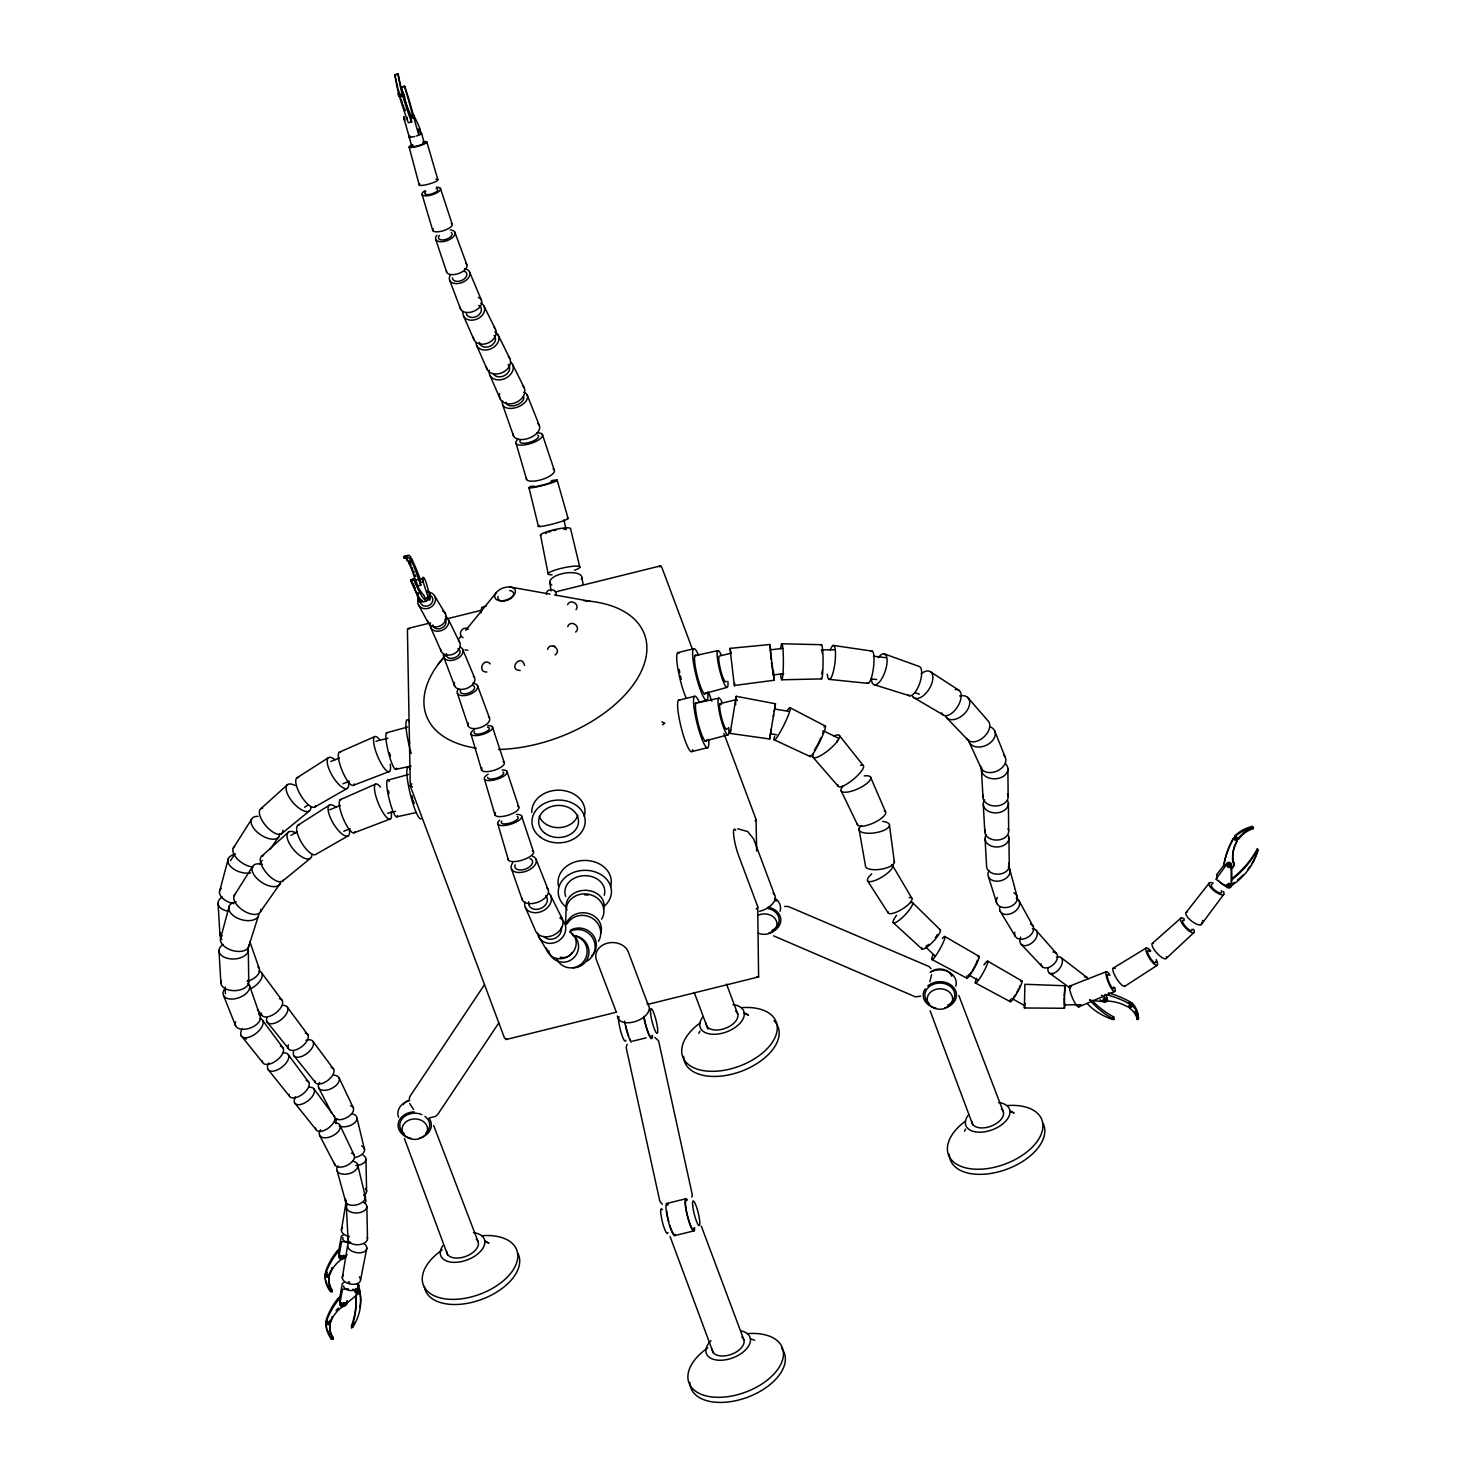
<?xml version="1.0" encoding="UTF-8"?>
<svg xmlns="http://www.w3.org/2000/svg" width="1476" height="1476" viewBox="0 0 1476 1476"><rect width="100%" height="100%" fill="white"/><g stroke="black" fill="none" stroke-linecap="round" stroke-linejoin="round"><path stroke-width="1.5" d="M418.797 132.176L418.391 129.999M1064.067 997.979L1064.325 1004.898L1081.17 1004.75M325.901 1276.187L325.864 1273.806L324.923 1275.817A39.926 32.103 -1.1 0 0 330.403 1291.611L332.082 1291.795L332.045 1289.821A30.406 24.446 -1.1 0 1 329.24 1275.209L328.502 1274.71M326.879 1320.19L326.805 1323.64L330.181 1324.655A30.406 24.446 -1.1 0 0 332.986 1339.249L331.307 1339.064A39.926 32.103 -1.1 0 1 325.809 1323.271L325.772 1321.297L326.86 1321.61M565.659 922.186L566.046 910.913A18.948 16.9 4.9 0 1 589.367 894.419A18.948 16.9 4.9 0 1 601.636 919.124M1064.104 995.913L1064.897 989.676M1025.119 1003.477L1024.362 1007.96L1024.898 984.271L1064.897 985.765L1065.248 990.175M1064.934 1003.994L1064.399 1008.274L1024.547 1007.979M407.8 558.814C404.756 558.961 410.789 565.769 410.826 557.116A39.926 6.476 76.1 0 0 407.136 555.954L403.944 556.729L404.166 558.205A30.406 4.926 76.1 0 1 407.948 561.36M420.328 580.013L418.963 577.854L420.789 585.216L418.538 579.367A37.915 6.144 76.1 0 0 412.136 562.467L411.527 558.537A93.726 15.184 76.1 0 1 419.664 577.78L420.033 578.924M770.786 649.44L769.697 644.514L729.993 648.37L734.328 685.491L774.051 680.27L773.516 670.953M734.587 686.008L734.605 683.259M769.697 644.514L774.051 680.27M782.723 648.351L770.343 649.846L771.062 659.44M783.719 673.683L773.406 674.938L773.276 671.045M546.323 594.311C546.305 587.3 558.002 588.666 556.12 595.64M931.614 974.75L929.862 981.688M773.664 714.55L769.642 738.996L730.122 733.406L736.247 696.303L775.472 703.757L773.332 716.58M736.266 696.321L735.657 700.048M769.642 738.996L771.284 728.96M770.509 733.738L776.671 734.771M775.472 703.775L774.9 707.318M341.399 1230.264L346.306 1200.689M342.303 1277.718L347.58 1245.873M730.731 729.716L730.122 733.406M774.199 711.469L774.605 709.015L788.959 711.395M1235.966 839.106C1239.785 840.471 1232.552 841.615 1234.877 837.501L1233.309 839.18A93.726 86.66 9.6 0 0 1223.991 864.272L1224.397 866.504L1224.619 865.25M1236.242 836.154L1235.246 837.722L1234.766 835.803A39.926 36.918 9.6 0 1 1252.202 826.394L1253.401 828.59A30.406 28.118 9.6 0 0 1238.918 838.755L1237.829 838.294M1227.294 886.227L1227.22 885.139M1231.371 884.29L1231.095 866.209A2.62 2.417 9.6 0 0 1230.449 862.833A2.62 2.417 9.6 0 0 1226.814 863.331L1224.397 866.504M1231.095 866.209L1231.187 868.958L1232.165 868.386A4.982 4.612 9.6 0 0 1232.774 861.892L1232.977 860.637A37.915 35.055 9.6 0 1 1237.202 840.434L1237.239 839.088M1232.774 861.892A37.915 35.055 9.6 0 1 1236.98 841.689L1237.386 840.121M1227.349 885.526L1230.209 885.821L1228.991 883.386M1237.977 839.088L1238.161 837.445M1230.892 867.464A2.62 2.417 9.6 0 0 1230.246 864.069A2.62 2.417 9.6 0 0 1226.611 864.585L1215.873 879.179L1227.22 887.537A2.675 2.472 9.6 0 0 1231.408 885.803L1231.704 878.774A104.076 96.235 9.6 0 0 1257.423 848.774L1257.718 851.006A69.889 64.63 9.6 0 1 1231.15 885.766L1231.593 884.235M1238.918 838.755L1239.139 837.501A30.406 28.118 9.6 0 1 1241.205 835.047M1234.563 837.058A39.926 36.918 9.6 0 1 1251.999 827.649L1252.202 826.394M1231.501 880.028A104.076 96.235 9.6 0 0 1257.22 850.028L1257.423 848.774M338.742 1250.762L341.417 1236.021L343.262 1235.043M345.974 1256.556A4.982 4.004 -1.1 0 1 341.989 1258.973A37.915 30.479 -1.1 0 0 330.07 1274.231L326.233 1274.803L325.55 1271.795A93.726 75.35 -1.1 0 1 337.451 1250.559L339.388 1249.36L338.816 1254.711A2.62 2.103 -1.1 0 0 340.366 1256.943M330.181 1324.655L329.48 1322.016L327.137 1322.256L326.436 1319.249A93.726 75.35 -1.1 0 1 338.355 1298.013L340.292 1296.832L339.683 1300.19A2.62 2.103 -1.1 0 0 339.831 1301.278M340.292 1296.832L339.72 1302.164A2.62 2.103 -1.1 0 0 340.2 1303.732M409.129 1099.491L409.885 1096.502L484.331 984.879M360.587 1279.747L366.841 1248.013M1234.619 838.995L1235.615 837.501M1230.504 865.563C1230.209 870.194 1224.342 865.268 1228.567 863.884M1238.216 837.593L1237.644 838.626M1230.504 885.083L1228.604 887.076L1227.202 884.751M1064.713 985.747L1064.399 1008.274M219.906 890.12L228.356 858.571M220.81 937.574L229.26 906.024M1128.439 1006.909L1130.192 1005.765L1131.428 1007.019M1131.428 1004.344L1131.428 1003.274M1131.705 1006.447C1127.498 1010.857 1129.601 1003.809 1130.229 1001.946A93.726 64.889 -4.8 0 0 1108.347 992.868M430.494 622.89L408.225 628.407L407.413 629.643L410.273 786.062L504.386 1037.776L506.452 1039.436L616.562 1012.149M616.322 1012.167L596.433 959.861A16.623 13.376 -1.1 0 1 607.577 943.146A16.623 13.376 -1.1 0 1 628.296 951.983L648.001 1004.344L758.609 976.909L757.705 906.91M329.978 1323.99C328.668 1318.585 324.72 1327.182 329.978 1323.99A30.406 24.446 -1.1 0 1 330.144 1322.662L330.975 1321.684A37.915 30.479 -1.1 0 1 342.875 1306.445A4.982 4.004 -1.1 0 0 347.247 1301.961L346.971 1301.039M248.466 947.149L258.374 916.116M325.901 1275.836C330.237 1271.611 328.761 1280.873 325.901 1275.781L324.923 1275.817M329.923 1321.223L329.941 1320.19M547.541 649.477C550.031 640.898 562.596 649.92 555.031 654.957M410.273 786.062L411.841 783.701M723.867 733.351L756.044 819.401L755.14 820.859M664.883 722.963L662.669 724.919M698.868 1033.366L699.901 1031.134M964.529 1131.299L965.562 1129.048M691.838 1197.147L692.281 1194.674L658.591 1040.857L654.846 1037.443M567.559 604.662C570.29 598.352 580.289 604.182 576.027 609.736M567.725 626.599C570.456 619.071 581.802 626.654 575.695 632.042M398.944 94.685L398.834 94.261A39.926 6.476 76.1 0 1 394.812 74.962L398.188 73.8A30.406 4.926 76.1 0 0 402.247 91.641L402.026 93.652A39.926 6.476 76.1 0 1 398.003 74.169L398.188 73.8M410.549 136.272L409.572 138.08L403.852 118.191M1230.412 865.969C1226.611 869.585 1227.294 861.467 1230.375 865.785M1227.183 884.973L1228.881 884.013L1230.246 884.917M233.263 848.183L251.492 819.383M234.149 895.637L252.378 866.836M230.422 860.692L234.924 853.94M498.833 1022.868L438.261 1113.679L435.715 1116.336L430.014 1117.756M1103.292 998.569L1104.565 1000.304L1106.151 998.569M259.61 864.124L262.211 860.397M270.071 849.217L279.222 836.172M260.514 911.578L280.126 883.626M420.789 585.216L417.376 585.917L415.346 580.16A37.915 6.144 76.1 0 0 408.944 563.26L408.594 561.489M411.712 561.231L408.538 562.005M412.597 579.441L412.56 580.806M340.107 1255.172L341.177 1257.312L342.967 1255.486M341.011 1302.625C339.148 1305.338 345.421 1305.374 343.65 1302.644M357.93 1286.869L357.967 1285.245M357.948 1287.865L357.985 1286.242M358.779 1289.36L359.314 1288.327A69.889 56.199 -1.1 0 1 359.904 1307.312M1201.243 924.603L1223.641 894.511M1224.637 864.253L1216.685 874.659L1216.888 876.375M1186.169 912.389L1209.324 882.906M438.188 664.311L445.42 655.381M458.446 639.311L461.324 635.75M465.678 630.381L496.047 592.891M627.152 1044.307L626.138 1047.425L659.827 1201.243L662.337 1204.287M659.661 566.858L660.676 565.88L661.949 567.707L692.502 649.458M506.655 1038.606L505.641 1039.602M524.515 665.436C521.618 652.41 507.043 669.883 520.179 670.491M1166.077 958.57L1193.844 932.666M260.809 808.756L287.635 784.568M261.713 856.228L288.54 832.021M1152.424 943.293L1180.855 918.164M357.579 1288.345L358.723 1287.367A2.675 2.159 -1.1 0 0 357.026 1283.917M357.653 1292.293L359.351 1290.301A69.889 56.199 -1.1 0 1 352.635 1327.385L351.546 1327.736L351.509 1325.762A104.076 83.671 -1.1 0 0 355.661 1294.987M1128.42 1002.997L1131.059 1002.757L1130.911 1004.381M281.473 833.811L309.388 810.933M282.377 881.264L310.292 858.405M347.487 1241.427L341.602 1241.777L338.853 1256.685A2.62 2.103 -1.1 0 0 341.067 1259.065A2.62 2.103 -1.1 0 0 344.019 1257.257L347.211 1254.655M348.391 1288.899L342.506 1289.249L339.757 1304.138A2.62 2.103 -1.1 0 0 341.952 1306.518A2.62 2.103 -1.1 0 0 344.923 1304.729L358.853 1293.308A2.675 2.159 -1.1 0 0 357.137 1289.858L352.506 1289.341M326.233 1274.803L326.897 1272.404M328.816 1274.471L328.539 1276.685L325.993 1276.131M1138.291 1016.337L1138.494 1018.735L1137.221 1019.565L1137.018 1017.167L1138.291 1016.337A39.926 27.638 -4.8 0 0 1132.166 1003.09L1131.741 1006.909M1124.878 986.263L1157.166 965.322M296.99 777.815L328.521 757.649M297.894 825.269L329.406 805.103M411.287 560.493L411.14 560.585A30.406 4.926 76.1 0 0 407.358 557.411L407.136 555.954M1113.273 968.09L1146.151 948.053M304.591 807.243L308.41 804.937M291.03 835.379L296.75 831.929M314.886 806.966L347.358 788.35M348.262 835.803L315.79 854.42A17.103 5.959 58.8 0 1 300.772 841.246A17.103 5.959 58.8 0 1 299.462 824.899M1236.98 840.582L1237.958 838.682M1231.39 867.703L1232.386 867.132M920.692 996.152L915.434 996.835L773.627 935.876M659.016 566.452L660.676 565.88M1131.538 1005.857L1132.166 1003.09M339.425 1251.353L337.487 1252.534A93.726 75.35 -1.1 0 0 325.587 1273.77M326.879 1272.017L326.178 1274.452M340.329 1298.806L338.391 1299.987A93.726 75.35 -1.1 0 0 326.491 1321.223M357.34 1292.238C359.83 1287.533 351.971 1291.555 357.266 1293.253M339.277 752.243L374.553 736.708M340.181 799.697L375.457 784.162M1078.901 1006.835L1114.731 991.485M330.79 761.524L339.277 758.037M342.893 783.83L349.259 781.21M329.572 809.844L340.181 805.49M343.797 831.283L350.163 828.663M1069.971 986.005L1106.262 971.706M353.502 785.25L389.516 771.468M354.388 832.704L390.42 818.922M1238.179 837.851L1239.139 837.501M632.503 1041.207L646.082 1037.849M351.509 1325.762L352.598 1325.411A69.889 56.199 -1.1 0 0 354.332 1322.551M1233.309 839.18L1234.656 838.755M784.697 906.393L788.369 906.541L928.902 966.466L931.005 968.662M1130.782 1007.444L1129.675 1008.256A30.406 21.051 -4.8 0 1 1137.221 1019.565M386.454 732.834L407.542 727.041M387.358 780.287L408.446 774.494M703.923 693.757L727.133 687.373M705.085 741.063L728.277 734.679M1236.279 835.896L1234.895 837.907M1235.578 837.759L1237.774 838.553M1228.549 883.386L1227.091 885.36A6.494 2.214 37.4 0 1 1218.143 880.452M398.188 89.169A30.406 4.926 76.1 0 0 399.055 92.416C399.645 102.988 396.767 88.8 399 94.39M394.812 74.962L398.003 74.169M407.837 110.017A104.076 16.863 76.1 0 0 401.232 86.918L404.682 86.457A69.889 11.328 76.1 0 1 413.354 115.239L413.631 116.087M404.682 86.457L401.232 86.918M398.852 94.446L402.192 93.597M411.103 116.788L410.217 114.814L411.656 121.918L408.465 122.711L407.819 121.438A93.726 15.184 76.1 0 1 399.572 96.862L399.35 95.553C402.265 96.42 403.151 93.91 403.262 95.128A37.915 6.144 76.1 0 0 409.682 112.508L411.38 116.29M399.572 96.862L402.764 96.069A93.726 15.184 76.1 0 0 410.992 120.645L411.656 121.918M418.022 129.205C420.291 127.711 420.752 135.275 419.738 129.002M404.166 558.205L407.358 557.411M408.852 563.057L412.025 562.264M422.284 600.363L422.763 601.581A69.889 11.328 76.1 0 1 410.863 580.861L410.586 579.736L413.778 578.943A104.076 16.863 76.1 0 0 424.166 595.621L425.955 600.787A69.889 11.328 76.1 0 1 414.055 580.068L413.778 578.943M410.863 580.861L414.055 580.068M415.346 580.16L418.538 579.367M419.94 582.651L423.132 581.858L428.741 599.09M419.904 601.249C420.531 605.031 417.321 598.647 420.549 599.643M426.915 598.075C428.427 594.274 429.59 598.223 428.889 598.887M427.468 598.094L429.055 597.706M446.084 619.034L481.711 610.197M555.197 591.987L659.864 566.046M677.908 652.632L693.831 648.684M375.956 741.229L387.893 738.277M731.284 653.112L719.347 656.064A13.302 2.159 76.1 0 0 720.934 671.266A13.302 2.159 76.1 0 0 726.192 681.285M678.462 700.288L694.403 696.34M698.738 702.299L706.69 700.325M720.067 703.628L736.007 699.679M387.598 813.313L395.568 811.339M692.004 751.524L707.926 747.576M666.488 1203.549L685.602 1198.826M674.938 1235.56L694.052 1230.836M396.103 769.328L411.066 766.007M695.122 703.388L718.646 698.185M397.007 816.781L416.232 812.52M694.476 655.787L717.982 650.584M1112.646 1017.185L1113.771 1016.982L1113.974 1019.362L1112.849 1019.584A69.889 48.394 -4.8 0 1 1087.461 1003.791M464.977 649.864L467.781 650.252M486.859 672.023C476.822 672.355 483.519 656.635 490.272 663.905M325.809 1323.271L326.786 1323.234M781.763 679.79L821.523 678.905M1235.984 837.648L1237.552 838.202M1236.611 840.453L1234.692 839.161M821.578 649.809L833.995 649.809M737.686 828.737L747.76 831.615L753.609 838.885L774.623 895.083M781.837 643.776L821.578 644.698M1128.42 1006.743L1127.018 1006.54A37.915 26.254 -4.8 0 0 1106.779 1000.949M344.166 1282.496L342.321 1283.474L339.646 1298.216A2.62 2.103 -1.1 0 0 339.794 1299.286M407.708 628.573L409.553 628.85M758.609 976.909L756.764 976.614M1104.878 994.492L1106.151 994.603A93.726 64.889 -4.8 0 1 1130.432 1004.326L1130.579 1005.322M829.235 679.384L868.054 683.37M1089.528 1000.211L1102.812 1001.632A2.62 1.808 -4.8 0 0 1106.483 1001.632A2.62 1.808 -4.8 0 0 1106.723 999.067L1101.557 995.211M332.986 1339.249L332.949 1337.274L331.251 1337.09L331.307 1339.064M873.497 656.174L885.582 657.687M870.674 678.812L876.726 679.569M486.471 605.935L481.73 607.429L480.936 612.964M833.46 645.436L872.076 651.119M510.142 587.024L550.068 594.127M554.515 594.92L590.013 601.249M744.218 1013.292L748.443 1015.119L744.162 1012.739M1009.879 1111.207L1014.104 1113.033L1009.805 1110.672M484.755 1241.353L488.98 1243.179L484.7 1240.799M754.66 1340.245L750.343 1338.714M874.475 684.809L909.677 695.786M915.194 692.779L919.345 694.181M884.069 653.813L918.792 666.322A15.443 5.904 -71.4 0 1 919.474 683.942A15.443 5.904 -71.4 0 1 908.293 695.03M553.445 645.916L554.958 646.525M774.07 739.734L810.029 756.468M837.981 737.963L823.165 730.675A12.011 1.402 -63.8 0 1 822.778 733M790.306 707.834L825.471 726.155M931.817 959.418L966.688 978.09M975.322 982.905L1010.156 1001.614M1024.51 1005.562L1011.927 998.532A8.376 1.144 -60.9 0 0 1012.222 998.643M968.551 974.861L977.536 979.88M944.972 936.596L979.178 956.411M987.813 961.227L1022.019 981.023M913.46 697.41L942.721 714.624M661.949 721.709L663.646 722.908M412.542 786.911L410.679 785.601M468.298 629.256C462.947 624.994 456.785 634.588 463.021 637.65M930.95 672.078L959.326 690.565M1251.999 827.649L1253.401 828.59M1049.141 972.905L1070.432 988.293M1061.17 957.629L1087.185 977.629M1229.803 864.161L1230.394 866.191M893.183 922.611L921.891 948.883M926.116 947.444L934.935 955.821M912.611 902.685L940.341 929.954M946.836 718L968.072 740.214M1021.3 944.455L1042.388 966.835M1035.801 930.028L1056.17 953.109M967.592 697.336L987.795 720.583A13.93 8.874 -42.4 0 1 983.274 737.52A13.93 8.874 -42.4 0 1 966.688 738.351M812.944 757.188L838.239 786.284M958.828 995.507L1003.44 1112.129M433.704 1125.635L478.316 1242.257M257.377 1009.547L261.676 1014.916M266.916 1021.706L288.392 1048.513M241.068 1035.58L262.58 1062.369M267.82 1069.159L289.296 1095.967M293.632 1055.303L315.089 1082.111M294.536 1102.756L315.993 1129.583M839.42 735.528L863.405 765.712M413.52 1109.454L409.701 1103.495M313.207 1041.742L333.687 1069.233M287.506 1007.425L307.967 1034.953M288.41 1054.879L308.853 1082.406M314.111 1089.196L334.572 1116.705M261.842 973.108L282.267 1000.636M262.746 1020.562L283.171 1048.089M867.574 880.858L888.183 912.943M325.55 1271.795L326.196 1272.829M326.436 1319.249L327.1 1320.282M412.597 118.32L412.597 116.604M434.866 596.286L445.494 613.813M1000.138 911.172L1015.119 936.061M538.537 936.504L547.559 951.54M892.519 865.434L911.891 898.275M328.853 1276.445L329.277 1277.183A30.406 24.446 -1.1 0 0 332.082 1291.795M329.72 1321.924L330.845 1320.024L330.882 1321.998M1019.16 901.043L1033.2 926.448M418.391 604.643L428.151 622.632M318.705 1087.867L331.916 1113.402M319.591 1135.321L334.849 1164.785M1257.22 850.028L1257.718 851.006M550.585 895.489L562.19 918.662M512.523 364.332L524.091 387.524M498.261 335.273L509.792 358.465M484.036 306.178L495.53 329.406M399.664 94.944L400.088 95.922A37.915 6.144 76.1 0 0 400.66 97.785M448.261 619.2L459.682 642.447M422.892 580.806L422.32 578.518M423.132 581.858L422.523 579.681M427.302 599.274L427.339 597.595M416.767 583.444L415.679 579.478M413.391 583.85L419.184 601.47M419.332 601.249L418.907 598.481L418.963 600.142M841.191 790.97L857.63 824.973M773.406 674.938L771.431 662.687M729.993 648.37L731.137 653.554M339 1077.72L353.244 1107.683M339.904 1125.173L354.148 1155.136M969.252 742.28L981.097 768.073M430.678 627.558L441.176 651.248M463.538 315.938L473.944 339.664M476.693 345.532L487.08 369.277M489.811 375.144L500.18 398.889M870.526 777.04L885.489 811.745M525.419 907.463L535.714 931.245A14.668 11.162 -25 0 0 555.493 934.105A14.668 11.162 -25 0 0 560.493 916.264M469.479 271.787L481.379 300.034M462.597 649.255L474.479 677.502M994.603 730.712L1005.174 757.077M527.135 394.904L539.238 425.291M535.936 858.977L548.039 889.382M223.54 995.525L235.643 1025.912M443.833 657.447L454.719 686.137M449.737 280.403L460.604 309.111M930.138 1010.839L972.776 1124.86M708.591 692.484L711.801 701.082M726.524 984.086L737.797 1014.197M694.255 992.518L707.926 1029.104M701.34 1226.15L743.978 1340.171M713.295 1352.92L670.067 1236.464M447.652 1255.006L404.424 1138.55M477.468 685.51L489.442 717.926M454.811 232.101L466.767 264.518M502.726 405.051L513.537 435.974M511.526 869.124L522.338 900.046M249.776 941.504L259.167 968.311M249.241 984.843L260.053 1015.765M1230.357 884.29L1230.394 885.711M542.338 434.387L554.22 469.903M435.789 239.592L446.748 272.396M521.545 815.896L533.371 851.431M457.431 693.388L468.372 726.21M492.43 726.912L504.183 762.465M506.969 771.394L518.759 806.948M440.438 188.374L452.117 223.965M422.745 580.972L422.118 578.444M988.477 876.892L996.835 903.496M414.11 115.386C413.631 116.493 425.309 135.349 418.557 134.464L413.538 116.475M422.118 194.721L432.819 230.643M471.047 734.31L481.674 770.269M497.873 824.106L508.427 860.065M484.479 779.199L495.069 815.158M516.102 443.483L526.6 479.479M426.804 141.899L437.837 179.574M557.153 480.106L568.057 518.316M421.527 133.227L424.166 142.692M409.147 136.936L411.786 146.382M337.192 1171.022L345.79 1202.22M428.52 597.762C433.593 610.455 423.944 567.854 422.431 579.256M1009.584 868.737L1017.407 897.685M409.166 147.176L419.276 185.127M407.339 118.707L407.025 117.397M404.147 118.873C406.048 124.224 403.317 112.656 404 118.08M528.998 487.818L538.408 526.452M647.761 1003.2L648.001 1004.344M579.828 567.245L570.622 528.943A15.443 2.528 -12.4 0 0 554.496 529.626A15.443 2.528 -12.4 0 0 540.769 535.659M357.007 1118.31L364.572 1149.767M357.912 1165.763L365.476 1197.22M563.924 519.829L566.12 529.847M540.493 535.032L548.113 573.666M581.858 577.559L583.168 584.275M858.977 828.922L865.434 865.582A14.668 5.332 -8.8 0 0 880.895 869.235A14.668 5.332 -8.8 0 0 894.161 861.006M402.542 94.759L402.764 96.069M1237.017 840.342L1237.183 841.375M549.736 581.913L551.065 590.917M889.493 825.564L894.419 862.39M1130.229 1001.946L1130.432 1004.326M1129.472 1005.857L1129.675 1008.256M218.061 903.275L219.979 935.304M218.965 950.728L220.883 982.758M981.448 770.085L983.034 797.686M983.274 804.586L984.843 832.187M985.082 839.088L986.614 866.689A11.347 8.192 -1.9 0 0 1000.101 874.013A11.347 8.192 -1.9 0 0 1008.698 863.239M346.362 1207.202L348.059 1239.25M1224.268 864.216L1224.213 863.017A93.726 86.66 9.6 0 1 1233.512 837.925M225.201 987.093L225.441 993.772M1231.648 867.925L1231.943 878.441M365.937 1159.121L366.601 1191.206M366.841 1206.575L367.506 1238.659M756.044 819.401L756.653 851.025M356.196 1289.747L356.214 1290.725M352.598 1325.411L352.635 1327.385M344.019 1257.257L343.982 1255.283A2.62 2.103 -1.1 0 1 342.967 1256.666M344.923 1304.729L344.886 1302.736A2.62 2.103 -1.1 0 1 344.701 1303.271M329.978 1274.544L330.034 1272.257A37.915 30.479 -1.1 0 1 330.624 1270.67M329.24 1275.209L329.277 1277.183M248.3 949.824L248.743 981.909M1008.92 837.648L1009.252 865.323M1008.385 803.073L1008.68 830.748M1007.868 768.479L1008.145 796.154M706.764 739.845A19.963 3.229 76.1 0 1 698.499 724.568A19.963 3.229 76.1 0 1 696.949 702.724M692.687 749.734A26.605 4.317 76.1 0 1 681.672 729.384A26.605 4.317 76.1 0 1 679.624 700.27M708.628 739.328A26.605 4.317 76.1 0 1 703 741.579A26.605 4.317 76.1 0 1 693.794 705.712A26.605 4.317 76.1 0 1 698.886 701.395M1232.977 860.637A4.982 4.612 9.6 0 1 1233.253 866.264M1257.939 849.752A69.889 64.63 9.6 0 1 1252.054 863.183M1250.08 866.32A69.889 64.63 9.6 0 1 1247.903 869.327M1243.032 874.973A69.889 64.63 9.6 0 1 1237.497 880.065M1234.49 882.371A69.889 64.63 9.6 0 1 1231.353 884.511M1242.349 833.922A30.406 28.118 9.6 0 1 1244.84 831.837M1246.168 830.896A30.406 28.118 9.6 0 1 1250.504 828.534M1252.035 827.888A30.406 28.118 9.6 0 1 1253.604 827.335M939.603 929.585A13.247 2.97 -46.5 0 1 932.721 942.02A13.247 2.97 -46.5 0 1 921.799 947.887M910.452 902.648A13.93 3.118 -46.5 0 1 909.216 910.046A13.93 3.118 -46.5 0 1 895.323 922.648A13.93 3.118 -46.5 0 1 896.578 915.249M937.278 934.566A9.299 2.085 -46.5 0 1 935.323 937.684M928.847 944.326A9.299 2.085 -46.5 0 1 926.079 946.079M1193.623 929.234A9.723 2.989 47.8 0 1 1190.265 931.836A9.723 2.989 47.8 0 1 1181.077 921.577A9.723 2.989 47.8 0 1 1184.453 918.976M1166.409 956.577A10.24 3.155 47.8 0 1 1157.645 953.847A10.24 3.155 47.8 0 1 1153.291 943.053M1192.128 929.16A6.827 2.103 47.8 0 1 1185.689 926.707A6.827 2.103 47.8 0 1 1184.25 920.36M1202.719 920.415A6.827 2.103 47.8 0 1 1202.442 920.913M1020.838 981.466A11.956 1.624 -60.9 0 1 1016.89 993.2A11.956 1.624 -60.9 0 1 1010.543 999.289M983.957 964.935A12.583 1.716 -60.9 0 1 987.167 964.326A12.583 1.716 -60.9 0 1 978.201 980.562A12.583 1.716 -60.9 0 1 976.54 978.33M1019.99 985.728A8.376 1.144 -60.9 0 1 1019.436 987.149M1018.661 988.846A8.376 1.144 -60.9 0 1 1016.65 992.647M1015.562 994.473A8.376 1.144 -60.9 0 1 1013.551 997.352M977.905 956.872A12.583 1.716 -60.9 0 1 973.773 969.234A12.583 1.716 -60.9 0 1 967.094 975.654M942.408 938.459A13.247 1.808 -60.9 0 1 943.681 941.411A13.247 1.808 -60.9 0 1 934.382 957.555A13.247 1.808 -60.9 0 1 933.109 954.585M977.315 960.267A8.819 1.199 -60.9 0 1 972.37 970.562M971.245 972.26A8.819 1.199 -60.9 0 1 968.846 974.953M909.161 897.537A13.93 4.133 -31.6 0 1 903.829 908.072A13.93 4.133 -31.6 0 1 887.999 911.799M891.486 864.751A14.668 4.336 -31.6 0 1 886.559 873.921A14.668 4.336 -31.6 0 1 869.751 881.67A14.668 4.336 -31.6 0 1 871.762 873.866M884.308 810.877A15.443 4.982 -24.6 0 1 874.29 822.593A15.443 4.982 -24.6 0 1 857.408 823.663M864.216 775.933A16.254 5.24 -24.6 0 1 868.257 782.225A16.254 5.24 -24.6 0 1 847.519 792.077A16.254 5.24 -24.6 0 1 843.46 785.785M1216.944 878.441A6.494 2.214 37.4 0 1 1216.87 877.685M1223.346 891.375A9.243 3.155 37.4 0 1 1219.766 894.253A9.243 3.155 37.4 0 1 1209.637 886.043A9.243 3.155 37.4 0 1 1213.217 883.165M1201.575 922.703A9.723 3.339 37.4 0 1 1192.054 921.411A9.723 3.339 37.4 0 1 1187.128 912.039M1221.298 890.582A6.494 2.214 37.4 0 1 1216.076 891.135A6.494 2.214 37.4 0 1 1212.091 884.401M728.664 727.576A18.948 3.081 76.1 0 1 725.067 731.081A18.948 3.081 76.1 0 1 718.259 705.288A18.948 3.081 76.1 0 1 721.838 701.783M727.188 728.351A13.302 2.159 76.1 0 1 721.247 716.487A13.302 2.159 76.1 0 1 721.413 704.476M735.731 704.661A13.302 2.159 76.1 0 1 737.354 700.528M823.959 726.893A17.103 2.011 -63.8 0 1 819.697 741.893A17.103 2.011 -63.8 0 1 810.047 755.269M787.243 710.583A18.007 2.103 -63.8 0 1 789.051 713.332A18.007 2.103 -63.8 0 1 778.35 735.177A18.007 2.103 -63.8 0 1 774.66 736.247M821.025 737.557A12.011 1.402 -63.8 0 1 814.383 750.103M837.575 740.306A12.011 1.402 -63.8 0 1 836.855 742.373M1114.804 987.499A10.775 2.288 67.6 0 1 1111.815 989.123A10.775 2.288 67.6 0 1 1105.967 974.381A10.775 2.288 67.6 0 1 1109.97 975.304M1079.251 1006.06A11.347 2.417 67.6 0 1 1071.927 996.669A11.347 2.417 67.6 0 1 1071.539 986.595M1113.716 987.057A7.564 1.605 67.6 0 1 1109.214 982.665A7.564 1.605 67.6 0 1 1108.568 975.046M860.563 765.306A16.254 4.207 -39.7 0 1 854.752 778.184A16.254 4.207 -39.7 0 1 838.073 785.011M833.829 736.044A17.103 4.428 -39.7 0 1 837.888 740.472A17.103 4.428 -39.7 0 1 820.582 755.638A17.103 4.428 -39.7 0 1 813.497 753.867M1156.28 959.548A10.24 2.712 57.8 0 1 1154.49 964.363A10.24 2.712 57.8 0 1 1146.059 951.153A10.24 2.712 57.8 0 1 1150.763 950.931M1125.265 985.488A10.775 2.86 57.8 0 1 1116.077 977.739A10.775 2.86 57.8 0 1 1115.192 968.422M1155.763 961.337A7.196 1.9 57.8 0 1 1152.645 961.116A7.196 1.9 57.8 0 1 1147.719 952.795A7.196 1.9 57.8 0 1 1149.988 951.577M882.703 821.376A15.443 5.627 -8.8 0 1 886.947 828.682A15.443 5.627 -8.8 0 1 865.766 833.11A15.443 5.627 -8.8 0 1 861.523 825.804M403.944 556.729A39.926 6.476 76.1 0 1 406.49 556.655M410.512 563.924A93.726 15.184 76.1 0 1 411.232 565.585M411.988 567.282A93.726 15.184 76.1 0 1 412.726 569.035M413.464 570.843A93.726 15.184 76.1 0 1 414.221 572.706M414.977 574.607A93.726 15.184 76.1 0 1 415.734 576.562M418.63 593.684A104.076 16.863 76.1 0 1 417.8 592.559M415.217 588.518A104.076 16.863 76.1 0 1 410.586 579.736M532.596 856.264A13.247 7.583 -20.5 0 1 533.537 866.707A13.247 7.583 -20.5 0 1 516.582 872.298A13.247 7.583 -20.5 0 1 512.67 862.833M546.673 887.703A13.93 7.97 -20.5 0 1 538.795 901.854A13.93 7.97 -20.5 0 1 521.84 898.017M529.958 858.589A9.299 5.314 -20.5 0 1 526.139 868.81A9.299 5.314 -20.5 0 1 515.106 864.751M458.483 640.787A10.24 7.786 -25 0 1 453.815 653.868A10.24 7.786 -25 0 1 440.604 649.274M445.475 616.433A9.723 7.398 -25 0 1 442.689 630.049A9.723 7.398 -25 0 1 430.254 623.665M444.848 619.33A6.827 5.203 -25 0 1 441.73 628.056A6.827 5.203 -25 0 1 432.929 624.994M502.098 769.992A11.956 4.114 -17.4 0 1 504.663 775.546A11.956 4.114 -17.4 0 1 487.781 780.564A11.956 4.114 -17.4 0 1 488.169 774.144M517.744 806.117A12.583 4.336 -17.4 0 1 507.689 815.342A12.583 4.336 -17.4 0 1 495.493 812.722M502.947 772.003A8.376 2.897 -17.4 0 1 497.283 777.834A8.376 2.897 -17.4 0 1 487.689 777.298M516.434 814.42A12.583 4.336 -17.4 0 1 519.736 819.77A12.583 4.336 -17.4 0 1 503.002 825.582A12.583 4.336 -17.4 0 1 499.681 820.213M532.301 850.545A13.247 4.557 -17.4 0 1 523.371 859.733A13.247 4.557 -17.4 0 1 508.224 858.903M517.32 816.523A8.819 3.044 -17.4 0 1 510.253 823.018A8.819 3.044 -17.4 0 1 501.692 821.154M548.961 893.22A13.93 10.609 -25 0 1 540.917 911.725A13.93 10.609 -25 0 1 524.792 901.891M545.696 895.692A9.778 7.435 -25 0 1 540.05 908.681A9.778 7.435 -25 0 1 528.74 901.762M576.027 936.264A16.254 15.812 -57.8 0 1 583.407 961.835A16.254 15.812 -57.8 0 1 557.061 959.529M571.581 933.736A15.443 15.018 -57.8 0 1 572.098 959.197A15.443 15.018 -57.8 0 1 548.629 950.526M572.374 952.426A10.83 10.535 -57.8 0 1 560.216 957.186M427.874 590.972A6.494 5.572 -29.9 0 1 421.712 601.654M420.291 601.083A6.494 5.572 -29.9 0 1 418.261 594.551M427.745 592.19A9.243 7.933 -29.9 0 1 435.365 601.138A9.243 7.933 -29.9 0 1 423.981 608.629A9.243 7.933 -29.9 0 1 418.354 598.37M442.505 610.64A9.723 8.358 -29.9 0 1 441.582 625.104A9.723 8.358 -29.9 0 1 427.505 620.529M430.42 595.418A6.494 5.572 -29.9 0 1 429.793 605.049A6.494 5.572 -29.9 0 1 420.42 602.005M566.95 910.065A18.948 15.24 -1.1 0 1 584.551 890.323A18.948 15.24 -1.1 0 1 603.555 908.939M584.717 894.862A13.302 10.701 -1.1 0 1 588.168 895.139M570.529 930.138A17.103 16.273 16.5 0 1 591.544 956.042M567.116 923.791A18.007 17.122 16.5 0 1 591.507 917.758A18.007 17.122 16.5 0 1 598.481 941.319M487.8 725.565A11.347 3.911 -17.4 0 1 490.235 730.841A11.347 3.911 -17.4 0 1 474.202 735.601A11.347 3.911 -17.4 0 1 474.552 729.495M503.224 761.671A11.956 4.114 -17.4 0 1 493.667 770.435A11.956 4.114 -17.4 0 1 482.08 767.944M487.486 727.151A7.97 2.749 -17.4 0 1 483.224 733A7.97 2.749 -17.4 0 1 474.497 731.653M472.744 683.259A10.775 5.387 -19.4 0 1 476.324 690.067A10.775 5.387 -19.4 0 1 462.154 695.639A10.775 5.387 -19.4 0 1 458.575 688.831M488.408 716.746A11.347 5.683 -19.4 0 1 480.18 727.631A11.347 5.683 -19.4 0 1 468.445 723.129M472.652 685.381A7.564 3.782 -19.4 0 1 469.22 692.834A7.564 3.782 -19.4 0 1 460.475 690.159M572.891 935.6A16.254 15.959 45.7 0 1 588.961 952.038A16.254 15.959 45.7 0 1 572.817 967.832M569.754 931.633A17.103 16.808 45.7 0 1 592.891 938.312A17.103 16.808 45.7 0 1 586.636 961.356M565.917 924.788A18.007 16.051 4.9 0 1 587.614 913.275A18.007 16.051 4.9 0 1 600.935 932.869M473.335 676.045A10.775 6.9 -21.8 0 1 466.324 688.536A10.775 6.9 -21.8 0 1 454.516 682.447M457.892 648.794A7.196 4.594 -21.8 0 1 455.254 657.484A7.196 4.594 -21.8 0 1 446.49 653.757M459.885 646.857A10.24 6.55 -21.8 0 1 456.121 659.237A10.24 6.55 -21.8 0 1 443.649 653.942M570.013 932.002A15.443 13.856 -33.4 0 1 569.09 955.839A15.443 13.856 -33.4 0 1 546.452 948.072M559.884 917.943A14.668 13.173 -33.4 0 1 558.998 940.581A14.668 13.173 -33.4 0 1 537.485 933.201M561.397 927.279A10.295 9.243 -33.4 0 1 555.603 938.035A10.295 9.243 -33.4 0 1 543.777 936.467M404.424 86.143A104.076 16.863 76.1 0 1 412.782 116.014M405.365 110.774A37.915 6.144 76.1 0 1 404.184 107.914M403.594 106.383A37.915 6.144 76.1 0 1 403.003 104.778M402.413 103.117A37.915 6.144 76.1 0 1 401.232 99.612M397.764 87.527A30.406 4.926 76.1 0 1 396.583 82.582M396.232 80.94A30.406 4.926 76.1 0 1 394.996 74.593M403.76 93.966A69.889 11.328 76.1 0 1 404.885 97.471M537.873 423.63A13.93 7.97 -20.5 0 1 529.995 437.782A13.93 7.97 -20.5 0 1 513.039 433.944M523.795 392.192A13.247 7.583 -20.5 0 1 518.353 406.767A13.247 7.583 -20.5 0 1 502.652 400.974M523.5 396.417A9.299 5.314 -20.5 0 1 516.194 405.162A9.299 5.314 -20.5 0 1 506.028 402.192M451.287 223.263A10.24 3.524 -17.4 0 1 443.095 230.791A10.24 3.524 -17.4 0 1 433.151 228.651M436.472 187.231A9.723 3.358 -17.4 0 1 438.556 191.751A9.723 3.358 -17.4 0 1 424.811 195.828A9.723 3.358 -17.4 0 1 425.125 190.588M436.213 188.577A6.827 2.362 -17.4 0 1 436.01 191.954A6.827 2.362 -17.4 0 1 427.173 194.574A6.827 2.362 -17.4 0 1 425.826 191.659M508.334 356.417A12.583 9.576 -25 0 1 502.578 372.487A12.583 9.576 -25 0 1 486.379 366.86M494.847 331.86A11.956 9.096 -25 0 1 492.8 347.856A11.956 9.096 -25 0 1 476.028 343.244M494.073 335.439A8.376 6.384 -25 0 1 490.253 346.14A8.376 6.384 -25 0 1 479.442 342.395M522.541 385.384A13.247 10.074 -25 0 1 514.903 402.948A13.247 10.074 -25 0 1 499.589 393.594M511.065 362.303A12.583 9.576 -25 0 1 503.814 379A12.583 9.576 -25 0 1 489.257 370.107M508.113 364.517A8.819 6.716 -25 0 1 505.106 375.236A8.819 6.716 -25 0 1 493.205 373.539M553.039 468.925A14.668 5.055 -17.4 0 1 543.15 479.11A14.668 5.055 -17.4 0 1 526.36 478.169M536.655 432.763A13.93 4.797 -17.4 0 1 540.345 438.686A13.93 4.797 -17.4 0 1 521.784 445.125A13.93 4.797 -17.4 0 1 518.113 439.184M537.651 435.088A9.778 3.376 -17.4 0 1 529.829 442.283A9.778 3.376 -17.4 0 1 520.345 440.235M552.079 574.791A16.254 2.657 -12.4 0 1 553.445 570.659A16.254 2.657 -12.4 0 1 575.88 566.101A16.254 2.657 -12.4 0 1 574.515 570.253M545.511 533.556A10.83 1.771 -12.4 0 1 546.729 532.873M548.537 532.116A10.83 1.771 -12.4 0 1 550.825 531.378M553.445 530.659A10.83 1.771 -12.4 0 1 556.194 530.032M563.481 529.091A10.83 1.771 -12.4 0 1 565.031 529.164M420.236 133.006A6.494 1.162 -15.6 0 1 416.25 136.032M414.608 136.475A6.494 1.162 -15.6 0 1 409.516 136.216M435.918 179.242A9.723 1.734 -15.6 0 1 429.922 183.762A9.723 1.734 -15.6 0 1 419.83 184.039M423.298 141.714A9.243 1.661 -15.6 0 1 424.645 143.873A9.243 1.661 -15.6 0 1 411.49 147.471A9.243 1.661 -15.6 0 1 412.45 144.685M422.874 142.471A6.494 1.162 -15.6 0 1 422.265 144.242A6.494 1.162 -15.6 0 1 413.815 146.548A6.494 1.162 -15.6 0 1 412.948 145.165M494.146 327.451A11.956 9.096 -25 0 1 488.685 342.727A11.956 9.096 -25 0 1 473.298 337.377M480.789 302.949A11.347 8.635 -25 0 1 477.523 318.834A11.347 8.635 -25 0 1 463.04 311.399M478.704 305.366A7.97 6.052 -25 0 1 477.32 316.03A7.97 6.052 -25 0 1 466.158 312.949M478.39 297.377A11.347 7.269 -21.8 0 1 475.53 310.44A11.347 7.269 -21.8 0 1 460.125 307.266M464.442 268.65A10.775 6.9 -21.8 0 1 468.741 277.433A10.775 6.9 -21.8 0 1 454.793 283.521A10.775 6.9 -21.8 0 1 450.475 274.757M464.534 271.289A7.564 4.834 -21.8 0 1 462.634 280.016A7.564 4.834 -21.8 0 1 452.357 277.894M551.784 585.013A16.254 6.66 -9.7 0 1 563.906 573.315A16.254 6.66 -9.7 0 1 581.249 579.385M465.77 263.411A10.775 5.387 -19.4 0 1 459.276 273.263A10.775 5.387 -19.4 0 1 446.435 271.012M450.328 229.979A10.24 5.129 -19.4 0 1 453.722 236.437A10.24 5.129 -19.4 0 1 440.272 241.713A10.24 5.129 -19.4 0 1 436.878 235.256M451.305 232.488A7.196 3.598 -19.4 0 1 445.199 239.629A7.196 3.598 -19.4 0 1 439.387 235.44M567.079 518.205A15.443 1.439 -14.8 0 1 553.113 523.906A15.443 1.439 -14.8 0 1 539.478 525.401M551.803 480.567A14.668 1.365 -14.8 0 1 554.256 481.914A14.668 1.365 -14.8 0 1 534.349 487.375A14.668 1.365 -14.8 0 1 531.895 486.028M551.028 481.287A10.295 0.959 -14.8 0 1 544.293 484.626A10.295 0.959 -14.8 0 1 533.906 485.973M756.118 909.087A3.339 2.583 10.4 0 0 757.575 906.227L738.461 855.139A16.623 2.694 76.1 0 1 733.72 835.471A16.623 2.694 76.1 0 1 735.731 830.305M647.078 1003.772A16.623 9.52 -20.5 0 1 637.687 1020.654A16.623 9.52 -20.5 0 1 617.448 1016.078M773 893.091A16.623 9.52 -20.5 0 1 759.476 911.338M577.817 815.139A19.963 16.051 -1.1 0 1 558.98 827.612A19.963 16.051 -1.1 0 1 539.275 816.302M566.6 907.408A26.605 21.384 -1.1 0 1 565.492 877.168A26.605 21.384 -1.1 0 1 603.094 876.024A26.605 21.384 -1.1 0 1 604.201 906.264M531.803 812.39A26.605 21.384 -1.1 0 1 561.083 790.269A26.605 21.384 -1.1 0 1 584.275 816.32M558.611 886.338A26.605 21.384 -1.1 0 1 585.031 860.434A26.605 21.384 -1.1 0 1 610.547 886.578M565.732 896.449A19.963 16.051 -1.1 0 1 584.256 875.692A19.963 16.051 -1.1 0 1 604.256 895.286M509.681 590.529A8.321 4.76 -20.5 0 1 513.039 596.083A8.321 4.76 -20.5 0 1 503.15 601.119A8.321 4.76 -20.5 0 1 498.076 596.415M583.555 600.695A116.401 66.605 -20.5 0 1 638.444 676.764A116.401 66.605 -20.5 0 1 498.519 749.476M476.25 748.148A116.401 66.605 -20.5 0 1 444.7 656.359M681.229 679.366A19.963 3.229 76.1 0 1 680.436 675.99M679.772 672.705A19.963 3.229 76.1 0 1 679.237 669.569M705.731 692.964A19.963 3.229 76.1 0 1 697.152 675.436A19.963 3.229 76.1 0 1 696.414 655.565M685.953 697.576A26.605 4.317 76.1 0 1 677.539 666.617A26.605 4.317 76.1 0 1 679.2 653.185M707.742 691.875A26.605 4.317 76.1 0 1 701.875 693.628A26.605 4.317 76.1 0 1 692.779 657.115A26.605 4.317 76.1 0 1 698.646 655.381M1106.52 996.669A2.62 1.808 -4.8 0 1 1106.28 999.234M1132.369 1005.47A39.926 27.638 -4.8 0 1 1138.494 1018.735M1101.797 1000.949A4.982 3.45 -4.8 0 1 1100.1 999.676M1113.974 1019.362A104.076 72.066 -4.8 0 1 1089.694 999.769M1134.878 1011.577A30.406 21.051 -4.8 0 1 1136.003 1013.754M1136.446 1014.879A30.406 21.051 -4.8 0 1 1137.018 1017.167M1113.771 1016.982A104.076 72.066 -4.8 0 1 1093.052 1001.429M1003.717 755.085A13.247 9.299 -23.3 0 1 997.204 770.952A13.247 9.299 -23.3 0 1 980.451 765.712M990.765 727.078A13.93 9.797 -23.3 0 1 987.813 744.494A13.93 9.797 -23.3 0 1 968.588 739.808M1053.237 973.883A6.827 4.354 -42.4 0 1 1052.222 973.311M1052.905 951.983A9.723 6.199 -42.4 0 1 1053.938 964.086A9.723 6.199 -42.4 0 1 1040.986 963.846M1032.388 928.828A10.24 6.531 -42.4 0 1 1036.429 937.389A10.24 6.531 -42.4 0 1 1024.731 945.655A10.24 6.531 -42.4 0 1 1020.691 937.094M1008.09 828.553A11.956 8.616 -1.9 0 1 997.499 840.047A11.956 8.616 -1.9 0 1 985.064 829.936M1007.757 800.767A12.583 9.077 -1.9 0 1 994.953 812.889A12.583 9.077 -1.9 0 1 984.566 799.955M1007.518 793.848A12.583 9.077 -1.9 0 1 996.355 805.97A12.583 9.077 -1.9 0 1 983.274 795.306M1005.691 763.83A13.247 9.539 -1.9 0 1 997.186 778.608A13.247 9.539 -1.9 0 1 981.688 767.594M959.585 695.971A14.668 9.354 -42.4 0 1 966.688 710.989A14.668 9.354 -42.4 0 1 945.378 716.045M878.275 657.632A16.254 6.218 -71.4 0 1 887.058 659.071A16.254 6.218 -71.4 0 1 880.268 681.008A16.254 6.218 -71.4 0 1 871.486 679.55M1056.465 957.278A9.723 5.535 -53.3 0 1 1062.351 962.463A9.723 5.535 -53.3 0 1 1053.846 973.256A9.723 5.535 -53.3 0 1 1047.96 968.072M1084.454 976.872A9.243 5.258 -53.3 0 1 1088.015 978.791M727.889 681.359A18.948 3.081 76.1 0 1 723.72 682.613A18.948 3.081 76.1 0 1 717.225 656.599A18.948 3.081 76.1 0 1 721.395 655.344M780.693 648.85A18.007 1.587 -90 0 1 782.944 649.274A18.007 1.587 -90 0 1 782.889 674.735A18.007 1.587 -90 0 1 780.656 674.311M821.302 650.16A12.011 1.052 -90 0 1 822.317 653.462M822.28 670.436A12.011 1.052 -90 0 1 821.523 673.812M821.191 645.215A17.103 1.513 -90 0 1 823.055 662.097A17.103 1.513 -90 0 1 821.136 678.259M1008.329 835.453A11.956 8.616 -1.9 0 1 996.171 846.984A11.956 8.616 -1.9 0 1 986.3 834.696M1013.864 892.759A10.775 7.712 -16.3 0 1 1015.377 903.109A10.775 7.712 -16.3 0 1 1001.355 907.076A10.775 7.712 -16.3 0 1 997.389 897.408M1008.293 866.965A11.347 8.118 -16.3 0 1 999.713 880.969A11.347 8.118 -16.3 0 1 989.068 870.508M830.305 650.104A17.103 3.616 -82.9 0 1 835.379 650.695A17.103 3.616 -82.9 0 1 832.409 674.716A17.103 3.616 -82.9 0 1 827.316 674.126M871.117 651.562A16.254 3.432 -82.9 0 1 873.478 667.632A16.254 3.432 -82.9 0 1 867.242 682.724M1030.451 923.921A10.24 7.029 -30 0 1 1027.222 937.592A10.24 7.029 -30 0 1 1014.787 932.26M1016.281 898.386A10.775 7.398 -30 0 1 1012.887 912.777A10.775 7.398 -30 0 1 999.805 907.15M955.304 689.55A14.668 7.749 -58.2 0 1 957.887 706.211A14.668 7.749 -58.2 0 1 941.485 712.871M921.264 673.646A15.443 8.155 -58.2 0 1 932.721 675.602A15.443 8.155 -58.2 0 1 924.972 694.255A15.443 8.155 -58.2 0 1 912.168 695.565M421.25 818.626A26.605 4.317 76.1 0 1 409.276 789.734A26.605 4.317 76.1 0 1 410.402 769.088M414.202 803.497A19.963 3.229 76.1 0 1 413.206 800.509M412.726 798.922A19.963 3.229 76.1 0 1 411.804 795.619M329.646 1334.655A39.926 32.103 -1.1 0 1 328.945 1333.4M328.299 1332.108A39.926 32.103 -1.1 0 1 327.229 1329.489M326.805 1328.16A39.926 32.103 -1.1 0 1 325.772 1321.297M332.949 1337.274A30.406 24.446 -1.1 0 1 329.775 1326.758M347.192 1301.02A4.982 4.004 -1.1 0 1 346.177 1302.939M331.528 1318.123A37.915 30.479 -1.1 0 1 332.211 1316.555M336.03 1310.67A37.915 30.479 -1.1 0 1 338.502 1308.013M343.853 1304.138A2.62 2.103 -1.1 0 1 343.262 1304.397M355.698 1296.98A104.076 83.671 -1.1 0 1 351.546 1327.736M247.876 983.182A13.93 7.97 -20.5 0 1 236.547 998.459A13.93 7.97 -20.5 0 1 224.758 988.902M258.761 1014.178A13.247 7.583 -20.5 0 1 249.647 1028.237A13.247 7.583 -20.5 0 1 235.57 1021.835M246.418 1039.086A9.299 5.314 -20.5 0 1 244.979 1038.292M363.76 1202.368A10.24 6.088 -2.1 0 1 364.517 1210.578A10.24 6.088 -2.1 0 1 350.827 1212.054A10.24 6.088 -2.1 0 1 347.672 1204.121M367.155 1237.183A9.723 5.793 -2.1 0 1 356.62 1244.729A9.723 5.793 -2.1 0 1 349.295 1236.316M283.337 1052.849A12.583 6.421 -37.7 0 1 287.451 1061.096A12.583 6.421 -37.7 0 1 272.894 1071.189A12.583 6.421 -37.7 0 1 268.78 1062.941M306.178 1080.543A11.956 6.107 -37.7 0 1 303.097 1093.79A11.956 6.107 -37.7 0 1 288.909 1094.306M259.758 1018.495A13.247 6.753 -37.7 0 1 260.625 1028.79A13.247 6.753 -37.7 0 1 245.569 1037.776A13.247 6.753 -37.7 0 1 242.082 1029.049M280.329 1046.133A12.583 6.421 -37.7 0 1 277.101 1060.082A12.583 6.421 -37.7 0 1 262.174 1060.617M247.747 947.592A14.668 8.727 -2.1 0 1 229.998 958.81A14.668 8.727 -2.1 0 1 223.153 944.419M248.226 979.787A13.93 8.284 -2.1 0 1 234.961 990.636A13.93 8.284 -2.1 0 1 221.308 980.599M280.569 881.338A16.254 8.432 33.7 0 1 267.691 885.397A16.254 8.432 33.7 0 1 252.193 870.895A16.254 8.432 33.7 0 1 262.377 864.327M260.92 909.4A15.443 8.026 33.7 0 1 243.983 910.987A15.443 8.026 33.7 0 1 235.477 893.995M363.945 1243.604A9.723 5.72 10.3 0 1 364.092 1251.796A9.723 5.72 10.3 0 1 350.476 1250.283A9.723 5.72 10.3 0 1 350.329 1242.091M359.314 1276.869A9.243 5.424 10.3 0 1 351.546 1284.231A9.243 5.424 10.3 0 1 343.465 1275.098M356.214 1288.363A6.494 3.801 10.3 0 1 349.24 1290.411A6.494 3.801 10.3 0 1 343.576 1285.965M349.849 1282.275A6.494 3.801 10.3 0 1 348.299 1281.722M397.487 815.527A18.948 3.081 76.1 0 1 389.037 798.608A18.948 3.081 76.1 0 1 389.277 781.487M388.944 793.645A13.302 2.159 76.1 0 1 388.52 790.712M349.166 828.829A18.007 6.273 58.8 0 1 341.823 833.792A18.007 6.273 58.8 0 1 328.484 812.077A18.007 6.273 58.8 0 1 335.845 807.132M309.277 1087.258A11.956 6.107 -37.7 0 1 313.189 1095.1A11.956 6.107 -37.7 0 1 299.351 1104.675A11.956 6.107 -37.7 0 1 295.44 1096.852M333.576 1115.561A11.347 5.793 -37.7 0 1 327.912 1128.402A11.347 5.793 -37.7 0 1 315.624 1127.996M334.904 1122.682A11.347 6.31 -26.4 0 1 338.945 1130.634A11.347 6.31 -26.4 0 1 324.591 1137.812A11.347 6.31 -26.4 0 1 320.55 1129.86M351.491 1153.107A10.775 5.996 -26.4 0 1 348.447 1164.638A10.775 5.996 -26.4 0 1 334.48 1163.236M311.86 854.567A17.103 7.288 49.3 0 1 300.698 856.154A17.103 7.288 49.3 0 1 287.193 837.759A17.103 7.288 49.3 0 1 296.012 832.962M283.503 879.825A16.254 6.937 49.3 0 1 266.289 872.667A16.254 6.937 49.3 0 1 263.54 855.637M391.122 811.726A18.948 4.908 67.7 0 1 385.347 815.951A18.948 4.908 67.7 0 1 374.775 791.376A18.948 4.908 67.7 0 1 380.531 787.151M355.163 831.412A18.007 4.668 67.7 0 1 343.428 819.032A18.007 4.668 67.7 0 1 341.417 799.531M352.524 1161.132A10.775 6.291 -14.5 0 1 356.565 1169.213A10.775 6.291 -14.5 0 1 342.174 1174.066A10.775 6.291 -14.5 0 1 338.152 1165.966M364.074 1194.416A10.24 5.978 -14.5 0 1 356.86 1204.785A10.24 5.978 -14.5 0 1 345.716 1199.065M258.835 913.828A15.443 8.911 16.4 0 1 236.455 917.648A15.443 8.911 16.4 0 1 236.16 901.744M248.909 944.972A14.668 8.45 16.4 0 1 231.105 950.101A14.668 8.45 16.4 0 1 222.193 935.729M741.321 1007.684A49.889 28.542 -20.5 0 1 772.132 1042.591A49.889 28.542 -20.5 0 1 699.218 1069.731A49.889 28.542 -20.5 0 1 699.956 1023.071M773.996 1020.765A49.889 28.542 -20.5 0 1 742.815 1070.709A49.889 28.542 -20.5 0 1 683.628 1056.355M732.926 1004.639A23.284 13.321 -20.5 0 1 741.45 1021.521A23.284 13.321 -20.5 0 1 711.081 1034.141A23.284 13.321 -20.5 0 1 702.576 1017.259M735.712 1011.023A16.623 9.52 -20.5 0 1 726.321 1027.923A16.623 9.52 -20.5 0 1 706.082 1023.329M481.84 1235.744A49.889 28.542 -20.5 0 1 512.338 1271.113A49.889 28.542 -20.5 0 1 438.667 1297.478A49.889 28.542 -20.5 0 1 442.173 1249.951M473.464 1232.7A23.284 13.321 -20.5 0 1 481.988 1249.582A23.284 13.321 -20.5 0 1 451.619 1262.201A23.284 13.321 -20.5 0 1 443.095 1245.32M476.231 1239.084A16.623 9.52 -20.5 0 1 466.84 1255.965A16.623 9.52 -20.5 0 1 446.619 1251.39M517.947 1253.456A49.889 28.542 -20.5 0 1 480.272 1299.913A49.889 28.542 -20.5 0 1 424.295 1286.316M398.575 1117.295A16.623 13.376 -1.1 0 1 409.738 1100.561M428.889 1118.088A16.623 13.376 -1.1 0 1 419.516 1137.978M410.9 1138.236A16.623 13.376 -1.1 0 1 398.188 1123.974A16.623 13.376 -1.1 0 1 414.239 1111.852M424.996 1116.391A14.963 12.029 -1.1 0 1 425.623 1133.383M404.461 1134.029A14.963 12.029 -1.1 0 1 402.597 1118.255A14.963 12.029 -1.1 0 1 421.822 1114.564M403.225 1104.62A12.712 10.221 -1.1 0 1 407.745 1100.727M747.502 1333.658A49.889 28.542 -20.5 0 1 778 1369.027A49.889 28.542 -20.5 0 1 704.329 1395.41A49.889 28.542 -20.5 0 1 707.816 1347.865M740.768 1330.854A23.284 13.321 -20.5 0 1 746.229 1349.193A23.284 13.321 -20.5 0 1 714.568 1359.654A23.284 13.321 -20.5 0 1 710.952 1340.688M741.893 1336.998A16.623 9.52 -20.5 0 1 732.502 1353.898A16.623 9.52 -20.5 0 1 712.262 1349.304M781.505 1348.197A49.889 28.542 -20.5 0 1 747.465 1397.274A49.889 28.542 -20.5 0 1 689.809 1382.329M631.156 1042.222A16.623 2.694 76.1 0 1 624.551 1021.152M651.211 1038.569A16.623 2.694 76.1 0 1 643.665 1016.41M652.484 1035.303A16.623 2.694 76.1 0 1 651.931 1038.551M651.912 1035.949A14.963 2.417 76.1 0 1 648.444 1032.868A14.963 2.417 76.1 0 1 644.071 1017.038M625.787 1040.248A12.712 2.066 76.1 0 1 620.953 1032.093A12.712 2.066 76.1 0 1 618.997 1016.613M630.898 1040.728A14.963 2.417 76.1 0 1 629.865 1038.846M628.758 1036.17A14.963 2.417 76.1 0 1 625.676 1025.433M675.381 1234.453A16.623 2.694 76.1 0 1 667.964 1219.619A16.623 2.694 76.1 0 1 668.167 1204.619M694.606 1227.589A16.623 2.694 76.1 0 1 687.595 1216.999A16.623 2.694 76.1 0 1 687.281 1199.877M694.015 1228.235A14.963 2.417 76.1 0 1 687.816 1216.777A14.963 2.417 76.1 0 1 686.672 1200.394M673.868 1233.973A14.963 2.417 76.1 0 1 669.772 1225.172M668.72 1221.519A14.963 2.417 76.1 0 1 666.599 1210.763M666.912 1205.154A14.963 2.417 76.1 0 1 667.558 1205.136M667.908 1232.534A12.712 2.066 76.1 0 1 662.226 1221.187A12.712 2.066 76.1 0 1 662.392 1209.711M1006.964 1105.598A49.889 28.542 -20.5 0 1 1037.794 1140.505A49.889 28.542 -20.5 0 1 964.861 1167.645A49.889 28.542 -20.5 0 1 965.618 1121.004M1043.071 1123.31A49.889 28.542 -20.5 0 1 1003.846 1170.284A49.889 28.542 -20.5 0 1 949.271 1154.269M998.588 1102.554A23.284 13.321 -20.5 0 1 1007.112 1119.435A23.284 13.321 -20.5 0 1 976.743 1132.055A23.284 13.321 -20.5 0 1 968.219 1115.173M1001.355 1108.937A16.623 9.52 -20.5 0 1 991.964 1125.837A16.623 9.52 -20.5 0 1 971.743 1121.243M768 907.131A16.623 13.376 -1.1 0 1 780.804 919.659A16.623 13.376 -1.1 0 1 768.959 932.943M767.631 908.441A14.963 12.029 -1.1 0 1 778.959 918.146A14.963 12.029 -1.1 0 1 772.04 930.36M774.697 898.902A12.712 10.221 -1.1 0 1 776.062 901.319M757.575 915.471A12.712 10.221 -1.1 0 1 776.966 923.736A12.712 10.221 -1.1 0 1 758.221 933.164M775.361 898.497A16.623 13.376 -1.1 0 1 780.14 911.264M927.758 985.986A16.623 13.376 -1.1 0 1 953.994 987.942A16.623 13.376 -1.1 0 1 944.622 1007.85M936.024 1008.108A16.623 13.376 -1.1 0 1 925.212 988.828M930.895 971.891A16.623 13.376 -1.1 0 1 949.363 972.297A16.623 13.376 -1.1 0 1 955.802 986.171M929.585 1003.883A14.963 12.029 -1.1 0 1 929.898 986.153A14.963 12.029 -1.1 0 1 951.854 987.795A14.963 12.029 -1.1 0 1 947.721 1005.248M930.304 972.297A12.712 10.221 -1.1 0 1 951.743 976.226M411.25 753.424A26.605 4.317 76.1 0 1 410.014 749.033M409.59 747.354A26.605 4.317 76.1 0 1 409.498 721.635M409.682 743.092A19.963 3.229 76.1 0 1 409.018 739.79M330.366 1289.637A39.926 32.103 -1.1 0 1 327.395 1284.655M326.842 1283.364A39.926 32.103 -1.1 0 1 325.919 1280.688M325.55 1279.341A39.926 32.103 -1.1 0 1 324.868 1273.843M331.325 1269.102A37.915 30.479 -1.1 0 1 332.118 1267.57M257.857 966.725A13.247 7.583 -20.5 0 1 247.101 981.263M362.856 1154.915A10.24 6.088 -2.1 0 1 365.199 1161.483A10.24 6.088 -2.1 0 1 355.808 1165.523M365.255 1188.346A9.723 5.793 -2.1 0 1 363.834 1195.394M282.433 1005.396A12.583 6.421 -37.7 0 1 286.971 1012.85A12.583 6.421 -37.7 0 1 273.687 1023.44A12.583 6.421 -37.7 0 1 266.842 1017.831M305.274 1033.089A11.956 6.107 -37.7 0 1 300.938 1047.259A11.956 6.107 -37.7 0 1 288.318 1044.823M258.872 971.042A13.247 6.753 -37.7 0 1 261.473 978.385A13.247 6.753 -37.7 0 1 251.16 988.477M279.444 998.68A12.583 6.421 -37.7 0 1 276.196 1012.628A12.583 6.421 -37.7 0 1 261.27 1013.163M229.094 911.356A14.668 8.727 -2.1 0 1 222.249 896.965M221.917 939.4A13.93 8.284 -2.1 0 1 220.422 933.146M279.665 833.885A16.254 8.432 33.7 0 1 258.355 833.091A16.254 8.432 33.7 0 1 258.042 816.357M253.374 867.002A15.443 8.026 33.7 0 1 236.935 858.552A15.443 8.026 33.7 0 1 234.573 846.541M364.59 1197.516A9.723 5.72 10.3 0 1 364.701 1203.309M350.827 1243.124A6.494 3.801 10.3 0 1 342.875 1237.534M348.281 1236.316A9.243 5.424 10.3 0 1 342.561 1227.645M396.601 768.055A18.948 3.081 76.1 0 1 388.741 753.553A18.948 3.081 76.1 0 1 387.284 732.816M390.439 756.081A13.302 2.159 76.1 0 1 389.498 752.815M348.281 781.376A18.007 6.273 58.8 0 1 340.919 786.339A18.007 6.273 58.8 0 1 327.598 764.623A18.007 6.273 58.8 0 1 334.96 759.679M315.864 805.601A17.103 5.959 58.8 0 1 300.993 795.712A17.103 5.959 58.8 0 1 298.576 777.446M305.919 1040.34A11.956 6.107 -37.7 0 1 313.281 1045.414A11.956 6.107 -37.7 0 1 300.919 1056.705A11.956 6.107 -37.7 0 1 293.558 1051.613M331.122 1067.48A11.347 5.793 -37.7 0 1 328.207 1080.063A11.347 5.793 -37.7 0 1 314.72 1080.543M334.019 1075.229A11.347 6.31 -26.4 0 1 338.041 1083.181A11.347 6.31 -26.4 0 1 323.687 1090.358A11.347 6.31 -26.4 0 1 319.646 1082.406M350.605 1105.653A10.775 5.996 -26.4 0 1 349.794 1115.598A10.775 5.996 -26.4 0 1 334.978 1118.55M310.956 807.114A17.103 7.288 49.3 0 1 299.794 808.7A17.103 7.288 49.3 0 1 286.289 790.306A17.103 7.288 49.3 0 1 295.108 785.509M282.968 830.176A16.254 6.937 49.3 0 1 266.787 826.818A16.254 6.937 49.3 0 1 262.654 808.165M390.217 764.273A18.948 4.908 67.7 0 1 384.461 768.498A18.948 4.908 67.7 0 1 373.871 743.904A18.948 4.908 67.7 0 1 379.627 739.697M354.258 783.959A18.007 4.668 67.7 0 1 342.524 771.579A18.007 4.668 67.7 0 1 340.532 752.059M351.62 1113.679A10.775 6.291 -14.5 0 1 354.904 1122.59A10.775 6.291 -14.5 0 1 339.074 1125.967M336.288 1123.568A10.775 6.291 -14.5 0 1 337.248 1118.513M364.203 1148.254A10.24 5.978 -14.5 0 1 354.664 1157.59M361.546 1145.966A10.24 5.978 -14.5 0 1 363.17 1146.963M250.588 872.943A15.443 8.911 16.4 0 1 229.998 865.822A15.443 8.911 16.4 0 1 235.256 854.29M233.891 903.626A14.668 8.45 16.4 0 1 221.289 888.275M402.634 92.084L403.483 95.128L402.671 91.936M413.262 114.316L414.387 118.172L413.262 114.316M339.794 1256.796C342.653 1261.777 344.111 1252.589 339.794 1256.796M340.698 1304.249C343.557 1309.23 345.015 1300.042 340.698 1304.249M355.107 1291.814C357.967 1296.777 359.424 1287.607 355.107 1291.814M1103.199 1000.045C1105.173 1004.621 1108.125 996.706 1103.199 1000.045M544.884 833.22A19.963 16.051 -1.1 0 0 578.002 825.029A19.963 16.051 -1.1 0 0 552.854 806.136A19.963 16.051 -1.1 0 0 544.884 833.22M540.327 837.15A26.605 21.384 -1.1 0 0 584.478 826.209A26.605 21.384 -1.1 0 0 550.935 801.025A26.605 21.384 -1.1 0 0 540.327 837.15M499.995 600.732A10.812 6.181 -20.5 0 0 515.419 591.304A10.812 6.181 -20.5 0 0 499.792 589.588A10.812 6.181 -20.5 0 0 499.995 600.732M406.084 1136.668A12.712 10.221 -1.1 0 0 427.191 1131.428A12.712 10.221 -1.1 0 0 411.158 1119.398A12.712 10.221 -1.1 0 0 406.084 1136.668M650.584 1013.477A12.712 2.066 76.1 0 0 656.765 1033.218A12.712 2.066 76.1 0 0 654.883 1016.189A12.712 2.066 76.1 0 0 650.584 1013.477M692.705 1205.763A12.712 2.066 76.1 0 0 698.886 1225.504A12.712 2.066 76.1 0 0 697.004 1208.475A12.712 2.066 76.1 0 0 692.705 1205.763M931.208 1006.521A12.712 10.221 -1.1 0 0 952.315 1001.3A12.712 10.221 -1.1 0 0 936.282 989.252A12.712 10.221 -1.1 0 0 931.208 1006.521"/></g></svg>
